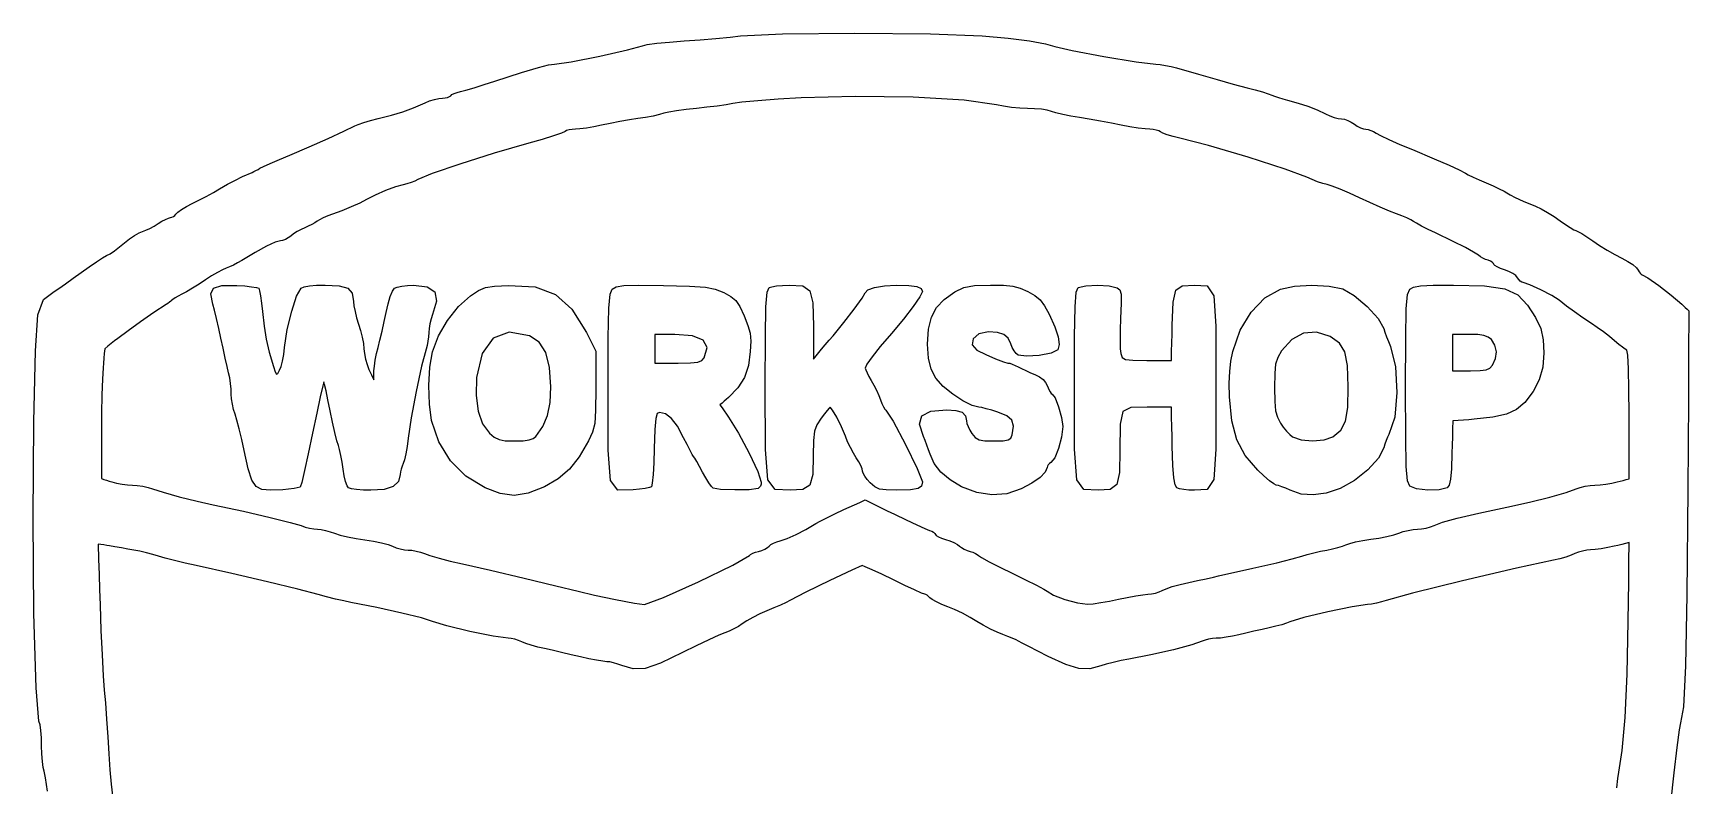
# Model space of a CAD drawing. Extents: x 45 to 554, y 122 to 696.
# Drawn here: x 45 to 554, y 464 to 696 of the extents above; entities that cross this region are included whole.
import ezdxf

# ---------------------------------------------------------------- set-up
doc = ezdxf.new("R2010")
doc.units = 0
doc.layers.add('Layer_1', color=7, linetype='CONTINUOUS')

msp = doc.modelspace()

# ---------------------------------------------------------------- linework, layer by layer
at = {"layer": 'Layer_1', "color": 7}
for points in [[(48.91843, 462.823508), (48.32507, 466.93126), (47.898515, 468.938844), (47.600093, 470.126988), (47.355715, 472.003572), (47.190598, 474.310948), (47.129958, 476.791436), (47.065246, 479.247836), (46.889056, 481.489604), (46.628296, 483.269092), (46.309876, 484.33866), (45.398442, 494.6241), (44.762086, 517.560788), (44.506445, 546.952116), (44.737156, 576.601484), (45.19232, 598.417364), (45.948526, 609.556732), (47.665947, 614.243404), (51.004756, 616.701204), (52.448443, 617.662116), (54.500815, 619.095684), (56.888438, 620.808172), (59.337876, 622.60582), (61.74465, 624.345868), (64.016037, 625.901468), (65.896364, 627.102844), (67.129956, 627.78022), (68.185322, 628.358116), (69.580377, 629.288628), (71.133562, 630.443332), (72.663316, 631.693828), (74.194062, 632.915556), (75.750046, 633.991948), (77.149265, 634.806548), (78.209716, 635.242908), (79.209554, 635.587164), (80.443744, 636.150972), (81.755496, 636.856196), (82.988032, 637.624684), (84.144456, 638.3533), (85.248984, 638.94998), (86.176496, 639.353132), (86.801872, 639.501204), (87.259496, 639.585692), (87.73036, 639.815724), (88.159056, 640.156172), (88.490184, 640.5719), (89.085768, 641.157076), (90.234504, 641.958892), (91.771024, 642.87174), (93.529944, 643.790036), (95.554008, 644.812956), (97.81244, 646.010684), (100.029632, 647.234116), (101.929944, 648.334148), (104.37164, 649.754348), (106.620736, 650.951644), (109.024432, 652.101156), (111.929944, 653.378004), (112.490568, 653.63886), (113.129944, 653.969884), (113.76932, 654.328588), (114.329944, 654.672508), (115.427128, 655.236308), (117.52744, 656.193716), (120.329008, 657.41082), (123.529944, 658.753692), (129.552488, 661.294356), (135.328712, 663.830988), (140.20556, 666.07078), (143.529944, 667.720908), (144.593072, 668.164916), (146.304944, 668.735524), (148.42932, 669.359188), (150.729944, 669.962364), (154.840096, 671.037468), (158.341336, 672.115644), (161.650016, 673.337524), (165.182504, 674.843732), (166.61116, 675.409644), (168.096592, 675.873068), (169.463184, 676.186204), (170.535304, 676.301204), (171.386792, 676.359444), (172.152656, 676.518092), (172.749, 676.752892), (173.091944, 677.03962), (173.47356, 677.3707), (174.175296, 677.72626), (175.097152, 678.063636), (176.139144, 678.34014), (177.77636, 678.765116), (180.318904, 679.506748), (183.419264, 680.460604), (186.729944, 681.522276), (194.914032, 684.171324), (200.095552, 685.74714), (203.179368, 686.505252), (205.070344, 686.701172), (210.201608, 687.461972), (218.962184, 689.208044), (227.55176, 691.134884), (232.170024, 692.437988), (233.625568, 692.789892), (236.52408, 693.184476), (240.445568, 693.573476), (244.970024, 693.908636), (249.854288, 694.254244), (254.755456, 694.671692), (259.10388, 695.108372), (262.329944, 695.511692), (275.23768, 696.11394), (297.566176, 696.3147), (320.876552, 696.113972), (336.729944, 695.511756), (344.7234, 694.728356), (351.324448, 693.889092), (356.22824, 693.038732), (359.129944, 692.222044), (364.492568, 690.915684), (374.18744, 689.078196), (384.115992, 687.4363), (390.179624, 686.716708), (391.504392, 686.6237), (393.152648, 686.381924), (394.914392, 686.028084), (396.579624, 685.598844), (403.36548, 683.620532), (409.091928, 681.988268), (413.999808, 680.634428), (418.329928, 679.491364), (420.785864, 678.835516), (423.037424, 678.19074), (424.83524, 677.631204), (425.929928, 677.231068), (426.80368, 676.888124), (427.999928, 676.484292), (429.361176, 676.069956), (430.729928, 675.695508), (434.03112, 674.773572), (437.063584, 673.762684), (439.868832, 672.647732), (442.488408, 671.413588), (443.78972, 670.82634), (445.145864, 670.345436), (446.39632, 670.020508), (447.380568, 669.901172), (448.291824, 669.774924), (449.343648, 669.431172), (450.405848, 668.92242), (451.348248, 668.301172), (452.256064, 667.679924), (453.2242, 667.171172), (454.136816, 666.82742), (454.878088, 666.701172), (455.589768, 666.609508), (456.42172, 666.359924), (457.270456, 665.990548), (458.032488, 665.539484), (459.4276, 664.776404), (462.000168, 663.557484), (465.383392, 662.050588), (469.210488, 660.42358), (475.868392, 657.6317), (480.557976, 655.596948), (483.65368, 654.151972), (485.529928, 653.129396), (486.406176, 652.666772), (487.904928, 651.96002), (489.816176, 651.105316), (491.929928, 650.198804), (494.04368, 649.280932), (495.954928, 648.395268), (497.45368, 647.642708), (498.329928, 647.12414), (499.356224, 646.452404), (500.872928, 645.67882), (503.318136, 644.59838), (507.129928, 643.006076), (508.843368, 642.191676), (510.847432, 641.073212), (512.892744, 639.798108), (514.729928, 638.513748), (516.346176, 637.346316), (517.789928, 636.38958), (518.90368, 635.742308), (519.529928, 635.503292), (520.187744, 635.251932), (521.387424, 634.570788), (522.958368, 633.563868), (524.729928, 632.335196), (526.801232, 630.933244), (529.188304, 629.454476), (531.595872, 628.074932), (533.728648, 626.970628), (535.550192, 626.002772), (537.110248, 624.994732), (538.242984, 624.065812), (538.782568, 623.335284), (539.017456, 622.778444), (539.32056, 622.322444), (539.652744, 622.014332), (539.974888, 621.901172), (541.752952, 620.92258), (545.106696, 618.5345), (548.936016, 615.55846), (552.140808, 612.81602), (552.693504, 612.30138), (553.246208, 611.786732), (553.798904, 611.272092), (554.351608, 610.757444), (554.267688, 597.000412), (554.183768, 583.24338), (554.099848, 569.48634), (554.015928, 555.729308), (553.725016, 523.293436), (553.289216, 501.463676), (552.664568, 488.809692), (551.807048, 483.901172), (551.402608, 481.696796), (550.68788, 476.286172), (549.763792, 468.483044), (548.731288, 459.101172)], [(378.729944, 521.94838), (381.42232, 522.51882), (384.021952, 522.992956), (386.232624, 523.321364), (387.758104, 523.454612), (388.918352, 523.561516), (390.134688, 523.818188), (391.262728, 524.186156), (392.158104, 524.626948), (393.351064, 525.171244), (395.289456, 525.821036), (397.705128, 526.494804), (400.329944, 527.111044), (403.03588, 527.68794), (405.67244, 528.254588), (407.93776, 528.745836), (409.529944, 529.096532), (420.128664, 531.490396), (427.431072, 533.193676), (432.182904, 534.385492), (435.129928, 535.244956), (436.85108, 535.755556), (438.876152, 536.271972), (440.952544, 536.733948), (442.827688, 537.08122), (444.56252, 537.412172), (446.256992, 537.829724), (447.716824, 538.280388), (448.747768, 538.7107), (449.914376, 539.14638), (451.743616, 539.61166), (453.984832, 540.050844), (456.387368, 540.40822), (458.869928, 540.782172), (461.32912, 541.266476), (463.480976, 541.798556), (465.041528, 542.315796), (466.369208, 542.776052), (467.886904, 543.152964), (469.40752, 543.407628), (470.743928, 543.501164), (472.03676, 543.594364), (473.4386, 543.848124), (474.780488, 544.223692), (475.893448, 544.682308), (478.46616, 545.643052), (483.042128, 546.894836), (489.652872, 548.445548), (498.329928, 550.303084), (505.231168, 551.82618), (511.520032, 553.385012), (516.544064, 554.807612), (519.650808, 555.922052), (520.887496, 556.379876), (522.391096, 556.754804), (523.971696, 557.008124), (525.439368, 557.101164), (526.993096, 557.177404), (528.808, 557.384924), (530.658344, 557.69206), (532.318408, 558.067108), (533.221288, 558.308588), (534.124168, 558.550076), (535.027048, 558.791556), (535.929928, 559.033036), (535.929928, 563.991556), (535.929928, 568.950076), (535.929928, 573.908588), (535.929928, 578.867108), (535.878248, 586.568308), (535.737592, 592.874924), (535.529432, 597.136156), (535.275272, 598.701188), (534.77288, 598.924052), (533.88896, 599.530844), (532.748192, 600.428908), (531.475272, 601.525556), (529.938344, 602.822276), (528.07884, 604.265076), (526.131216, 605.678092), (524.329912, 606.885444), (521.658248, 608.634244), (519.114128, 610.412852), (516.69604, 612.222348), (514.402472, 614.063812), (512.171904, 615.462508), (508.724088, 617.253972), (505.354368, 618.80342), (503.358072, 619.476084), (502.91908, 619.600988), (502.44228, 619.922476), (501.985176, 620.391852), (501.605272, 620.96042), (501.045816, 621.60378), (500.09984, 622.276788), (498.899544, 622.899636), (497.577112, 623.392532), (496.316272, 623.82662), (495.28376, 624.289356), (494.586128, 624.725396), (494.329912, 625.079388), (494.18788, 625.399892), (493.80116, 625.744772), (493.228816, 626.07258), (492.529912, 626.3419), (491.73632, 626.632724), (490.90616, 627.019092), (490.13788, 627.450628), (489.529912, 627.876956), (488.076992, 628.86038), (485.55704, 630.249548), (481.723528, 632.172988), (476.329912, 634.759228), (474.060848, 635.860052), (472.022408, 636.898292), (470.437728, 637.757116), (469.529912, 638.3197), (468.748352, 638.7863), (467.507408, 639.38378), (465.977728, 640.035236), (464.329912, 640.663748), (462.194512, 641.498004), (459.337224, 642.709644), (456.13144, 644.136188), (452.950552, 645.615188), (449.878504, 647.02218), (446.969072, 648.252684), (444.550376, 649.174164), (442.950552, 649.654092), (441.648944, 649.996252), (440.042224, 650.542612), (438.334512, 651.21794), (436.729912, 651.947004), (430.027984, 654.42626), (418.620904, 658.072268), (406.480952, 661.664036), (397.580408, 663.980588), (395.517032, 664.471484), (393.705536, 664.995252), (392.341472, 665.489212), (391.620408, 665.890684), (391.113184, 666.205396), (390.331256, 666.46314), (389.381288, 666.637316), (388.369928, 666.701316), (386.91752, 666.802508), (384.76668, 667.077948), (382.207456, 667.485556), (379.529928, 667.983276), (376.539928, 668.562252), (373.129928, 669.191124), (369.719928, 669.79402), (366.729928, 670.295092), (364.067224, 670.765092), (361.548376, 671.283388), (359.457288, 671.787044), (358.077848, 672.213132), (356.800288, 672.55794), (354.9866, 672.840316), (352.878288, 673.031108), (350.716888, 673.101188), (348.385528, 673.19174), (345.814448, 673.438308), (343.315848, 673.803212), (341.201928, 674.24882), (331.166, 675.631116), (315.49936, 676.532668), (297.647136, 676.83022), (281.054488, 676.400516), (273.965944, 675.954148), (267.620248, 675.46846), (262.710528, 675.002076), (259.929928, 674.613628), (257.932432, 674.24934), (255.154928, 673.848748), (251.964928, 673.46042), (248.729928, 673.132948), (245.589616, 672.802052), (242.657424, 672.404404), (240.261488, 671.990012), (238.729928, 671.608892), (237.356176, 671.218436), (235.389928, 670.778652), (233.09368, 670.343404), (230.729928, 669.966604), (228.113704, 669.559028), (225.130024, 669.040012), (222.146384, 668.47622), (219.530248, 667.934356), (217.163432, 667.45554), (214.858616, 667.063428), (212.879616, 666.798492), (211.490248, 666.701188), (210.482752, 666.645108), (209.543528, 666.492412), (208.777584, 666.26642), (208.289928, 665.990452), (207.173088, 665.488204), (204.694, 664.646084), (201.219312, 663.581524), (197.115688, 662.41194), (186.46884, 659.317684), (175.900416, 655.988932), (167.398168, 653.076244), (162.949848, 651.23018), (162.028528, 650.750276), (160.865328, 650.281924), (159.609248, 649.878788), (158.409288, 649.59454), (156.056712, 648.944956), (153.032344, 647.819572), (149.876616, 646.437644), (147.129928, 645.01842), (145.094936, 643.9623), (142.477608, 642.778508), (139.58644, 641.599388), (136.729928, 640.557244), (135.237432, 640.0047), (133.834928, 639.404268), (132.679928, 638.828396), (131.929928, 638.349516), (131.260416, 637.886612), (130.324576, 637.35422), (129.246432, 636.818156), (128.150008, 636.344212), (127.010784, 635.828724), (125.816096, 635.179556), (124.707768, 634.47978), (123.827608, 633.81246), (123.036664, 633.22566), (122.171256, 632.745124), (121.336104, 632.420436), (120.635928, 632.301188), (118.997704, 631.8723), (116.326656, 630.65662), (112.833752, 628.760668), (108.729928, 626.290932), (107.487728, 625.559956), (106.17536, 624.867756), (104.949128, 624.292388), (103.965368, 623.911932), (102.8526, 623.43358), (101.275008, 622.591668), (99.4426, 621.504972), (97.565368, 620.29226), (95.622256, 619.017548), (93.61036, 617.76202), (91.767104, 616.670244), (90.329928, 615.886764), (89.211176, 615.301204), (88.234928, 614.748316), (87.506184, 614.290356), (87.129936, 613.989564), (86.875264, 613.736812), (86.477544, 613.409652), (85.991224, 613.050348), (85.470736, 612.701188), (81.718064, 610.238924), (77.623067, 607.426492), (73.731488, 604.646068), (70.589059, 602.279836), (69.577639, 601.485172), (68.566219, 600.690516), (67.554799, 599.895852), (66.543379, 599.101188), (66.416699, 597.621012), (66.290019, 596.140836), (66.163339, 594.66066), (66.036659, 593.180484), (65.839904, 589.770228), (65.678779, 584.86166), (65.569919, 579.111204), (65.529935, 573.175268), (65.529935, 569.65414), (65.529935, 566.133012), (65.529935, 562.611884), (65.529935, 559.090756), (66.326795, 558.84206), (67.123655, 558.593364), (67.920515, 558.344668), (68.717375, 558.095972), (70.207183, 557.709716), (71.907395, 557.393404), (73.608538, 557.179684), (75.101135, 557.101204), (76.580225, 557.00786), (78.244594, 556.7537), (79.890394, 556.37754), (81.313776, 555.918196), (84.532624, 554.876508), (89.461696, 553.50938), (94.97084, 552.115724), (99.929928, 550.994452), (109.248984, 549.014892), (117.454728, 547.153884), (123.672488, 545.61746), (127.027608, 544.61162), (128.258776, 544.180468), (129.616704, 543.827388), (130.936512, 543.58882), (132.053288, 543.501204), (133.191904, 543.40294), (134.57116, 543.135396), (136.017056, 542.739428), (137.355608, 542.2559), (139.00888, 541.7097), (141.311584, 541.143108), (143.958904, 540.623028), (146.646008, 540.216396), (149.275544, 539.816452), (151.766016, 539.314596), (153.836568, 538.774972), (155.206328, 538.261708), (156.276416, 537.811108), (157.531136, 537.4421), (158.814192, 537.192772), (159.969288, 537.101204), (161.146216, 537.012828), (162.48872, 536.772188), (163.831448, 536.416044), (165.009048, 535.981148), (166.713792, 535.384412), (169.49192, 534.587628), (172.958824, 533.694836), (176.729928, 532.810092), (185.29384, 530.854572), (195.670824, 528.423748), (205.477368, 526.081292), (212.329928, 524.390908), (217.415168, 523.214628), (223.881184, 521.865884), (229.671576, 520.75702), (232.729928, 520.300372), (238.650544, 522.449124), (249.430688, 527.275628), (259.943296, 532.386964), (265.061288, 535.390188), (265.434664, 535.736596), (266.091296, 536.09734), (266.938568, 536.429724), (267.883848, 536.691076), (268.862544, 536.976828), (269.8008, 537.375652), (270.592096, 537.834724), (271.129928, 538.301204), (271.678872, 538.770124), (272.500416, 539.235836), (273.48344, 539.644492), (274.516808, 539.942244), (276.694256, 540.635908), (279.426816, 541.837196), (282.457656, 543.421932), (285.529928, 545.265964), (286.826768, 546.00034), (288.879296, 547.049924), (291.405544, 548.274668), (294.123528, 549.534508), (295.771928, 550.280388), (297.420328, 551.026268), (299.068728, 551.77214), (300.717128, 552.51802), (302.968728, 551.415684), (305.220328, 550.31334), (307.471928, 549.211004), (309.723528, 548.10866), (313.362576, 546.352956), (316.613048, 544.832124), (319.12036, 543.70898), (320.529928, 543.146348), (321.228832, 542.875204), (321.801176, 542.545708), (322.187896, 542.199484), (322.329928, 541.878132), (322.579584, 541.533188), (323.259336, 541.122716), (324.265392, 540.69814), (325.493928, 540.3109), (326.812336, 539.890188), (328.063176, 539.3745), (329.105232, 538.82918), (329.797288, 538.319556), (330.405704, 537.835492), (331.220056, 537.359748), (332.133904, 536.947036), (333.040808, 536.652076), (333.892296, 536.391292), (334.655144, 536.071652), (335.246008, 535.733636), (335.581528, 535.417764), (336.551192, 534.760236), (338.868784, 533.49198), (342.187216, 531.795564), (346.159368, 529.853572), (350.1298, 527.92354), (353.443528, 526.259676), (355.754176, 525.039596), (356.715368, 524.440892), (358.67856, 523.225308), (362.22708, 521.878084), (366.12724, 520.800788), (369.145368, 520.394964), (370.88688, 520.546564), (373.274464, 520.88998), (375.993648, 521.37426), (378.729928, 521.94842), (378.729944, 521.94838)], [(141.636504, 556.218396), (141.161008, 556.884084), (140.689984, 558.18362), (140.2726, 559.947476), (139.958024, 562.00614), (139.661176, 564.154212), (139.285392, 566.236524), (138.878848, 568.015284), (138.489704, 569.252724), (138.015712, 570.767036), (137.378128, 573.299668), (136.660408, 576.497708), (135.946024, 580.008228), (135.281968, 583.368308), (134.701376, 586.156732), (134.266744, 588.083132), (134.040584, 588.857164), (133.688064, 587.684804), (132.909304, 584.31162), (131.819384, 579.256644), (130.533384, 573.038916), (129.228248, 566.763396), (128.086232, 561.551068), (127.230376, 557.944996), (126.783704, 556.488244), (124.935448, 555.999924), (121.404784, 555.661948), (117.607416, 555.559404), (114.959064, 555.777412), (113.214984, 556.659668), (111.86928, 558.614124), (110.691848, 562.140644), (109.452584, 567.739068), (108.733976, 571.146252), (107.972272, 574.389556), (107.258352, 577.102188), (106.683064, 578.917356), (106.23532, 580.338804), (105.868664, 581.979412), (105.620928, 583.636124), (105.529944, 585.105876), (105.465944, 586.60682), (105.291616, 588.348452), (105.033608, 590.114756), (104.718528, 591.689684), (104.280888, 593.58242), (103.689176, 596.214044), (103.020984, 599.236348), (102.353888, 602.301164), (101.673208, 605.360228), (100.967896, 608.366884), (100.321224, 610.97534), (99.816448, 612.839788), (99.2444, 615.96306), (100.049984, 617.7751), (102.591824, 618.553404), (107.228528, 618.575484), (109.67108, 618.421372), (111.75748, 618.20902), (113.266304, 617.96646), (113.976128, 617.721692), (114.246472, 616.976412), (114.55868, 615.371052), (114.874112, 613.14178), (115.154128, 610.524732), (115.650856, 606.065356), (116.316432, 602.047524), (117.234136, 598.049756), (118.487248, 593.650548), (119.037792, 591.940748), (119.428752, 591.242196), (119.832784, 591.447812), (120.422528, 592.450548), (120.852168, 593.579428), (121.28048, 595.28506), (121.657832, 597.336092), (121.934608, 599.50118), (122.783808, 605.004612), (124.12756, 610.645372), (125.642776, 615.264028), (127.006368, 617.70118), (127.951768, 618.113892), (129.5852, 618.429148), (131.784048, 618.63042), (134.425728, 618.70122), (138.758704, 618.488876), (141.419336, 617.713532), (142.765744, 616.167748), (143.156048, 613.644076), (143.288336, 612.309548), (143.629176, 610.555684), (144.126936, 608.610308), (144.729968, 606.70122), (145.337688, 604.740284), (145.848184, 602.653724), (146.20788, 600.690908), (146.363168, 599.10122), (146.51332, 597.60622), (146.858744, 595.90122), (147.34808, 594.19622), (147.929968, 592.70122), (148.300304, 591.90122), (148.670648, 591.10122), (149.040984, 590.30122), (149.411328, 589.50122), (149.426128, 590.207636), (149.440928, 590.914052), (149.455728, 591.62046), (149.470528, 592.326876), (149.589056, 593.769188), (149.867728, 595.60746), (150.26496, 597.605436), (150.739168, 599.526876), (151.307528, 601.730348), (151.961064, 604.49626), (152.619024, 607.47106), (153.200608, 610.30122), (153.798072, 612.934764), (154.463816, 615.170068), (155.13384, 616.820948), (155.744128, 617.70122), (156.607808, 618.0895), (158.004608, 618.407468), (159.741544, 618.622316), (161.625648, 618.701196), (165.838048, 618.191076), (168.176624, 616.5845), (168.715784, 613.767116), (167.529888, 609.624588), (167.063952, 608.2959), (166.682392, 606.801252), (166.424576, 605.3237), (166.329888, 604.046268), (166.263808, 602.805884), (166.083872, 601.429212), (165.817568, 600.08386), (165.492376, 598.937484), (164.094392, 593.724196), (162.420248, 585.941172), (160.911384, 577.797236), (160.009256, 571.501196), (159.70752, 569.033628), (159.318112, 566.750396), (158.891296, 564.905708), (158.477336, 563.753788), (158.109448, 562.9449), (157.808192, 562.034236), (157.604648, 561.13334), (157.529928, 560.353788), (157.009144, 558.161364), (155.391168, 556.65374), (152.592576, 555.786052), (148.529928, 555.513444), (146.191616, 555.572724), (144.112464, 555.725468), (142.518696, 555.948444), (141.636488, 556.218436), (141.636504, 556.218436), (141.636528, 556.218436), (141.636544, 556.218436), (141.636504, 556.218396)], [(183.659304, 556.211908), (177.77064, 559.838228), (172.98996, 564.614692), (169.4344, 570.393012), (167.221064, 577.024916), (166.54208, 582.025668), (166.3746, 587.74562), (166.707072, 593.390076), (167.527944, 598.164348), (169.338984, 603.047396), (172.082464, 607.831372), (175.465864, 612.084796), (179.196664, 615.376188), (181.69588, 617.015092), (183.854856, 617.923628), (186.61732, 618.359636), (190.926984, 618.580964), (199.063016, 618.121412), (205.347888, 615.801972), (210.409968, 611.24162), (214.877704, 604.059372), (215.60916, 602.61982), (216.340624, 601.180268), (217.07208, 599.740716), (217.803544, 598.301164), (217.798744, 595.401164), (217.793944, 592.501164), (217.789144, 589.601164), (217.784344, 586.701164), (217.725304, 580.104612), (217.451872, 576.113868), (216.77828, 573.416772), (215.51876, 570.701164), (212.667416, 565.777164), (209.62744, 561.96666), (206.136904, 558.997748), (201.93388, 556.598548), (196.958008, 554.639628), (192.593312, 553.929388), (188.330264, 554.457076), (183.65932, 556.211908), (183.659304, 556.211908)], [(253.866584, 556.113412), (253.347008, 556.688812), (252.57048, 557.821012), (251.642008, 559.346348), (250.666584, 561.101164), (249.72316, 562.841164), (248.88172, 564.326164), (248.234, 565.398668), (247.871704, 565.901164), (247.487856, 566.482724), (246.781544, 567.7705), (245.853408, 569.5741), (244.804104, 571.703148), (242.897608, 575.212356), (241.071264, 577.638396), (239.263416, 579.046316), (237.412424, 579.501164), (236.68328, 579.146396), (236.236176, 577.627148), (235.971696, 574.260996), (235.790424, 568.365524), (235.63952, 563.992172), (235.421184, 560.31638), (235.164672, 557.724148), (234.899224, 556.601476), (234.2576, 556.33222), (232.976832, 556.063628), (231.2426, 555.82682), (229.240584, 555.652924), (224.582056, 555.578044), (222.315272, 558.464948), (221.583488, 567.807884), (221.529968, 587.10114), (221.570928, 602.584564), (221.747952, 611.548932), (222.142376, 615.887196), (222.835504, 617.492356), (224.015704, 618.164852), (226.451272, 618.52566), (231.028952, 618.6341), (238.635504, 618.549492), (246.63832, 618.363004), (251.509584, 618.043596), (254.572568, 617.436796), (257.150544, 616.388124), (259.38124, 615.206172), (260.891224, 613.938196), (262.10432, 612.100828), (263.444384, 609.2107), (264.624688, 606.257364), (265.261976, 603.867084), (265.466944, 601.401636), (265.350304, 598.222844), (264.757608, 593.893924), (263.511792, 590.256252), (261.495544, 587.064268), (258.591584, 584.07234), (257.94484, 583.504492), (257.298104, 582.936644), (256.65136, 582.368788), (256.004624, 581.80094), (256.6618, 580.863468), (257.318984, 579.925988), (257.97616, 578.988516), (258.633344, 578.051036), (261.670424, 573.104684), (264.978984, 566.888332), (267.63888, 561.232292), (268.729984, 557.966892), (268.651104, 557.340044), (268.436256, 556.766092), (268.118288, 556.308556), (267.730008, 556.030964), (265.03272, 555.683524), (260.565584, 555.588924), (256.214824, 555.735948), (253.866648, 556.113388), (253.866584, 556.113412)], [(302.268424, 557.839628), (301.36044, 558.844348), (300.616872, 559.851308), (300.114464, 560.743548), (299.929944, 561.4041), (299.776384, 562.106428), (299.358264, 563.112404), (298.739448, 564.287692), (297.983784, 565.497964), (297.116024, 566.908796), (296.192016, 568.630148), (295.322224, 570.444284), (294.617144, 572.133492), (293.384136, 575.055892), (291.95728, 577.969508), (290.686104, 580.207036), (289.920104, 581.101164), (289.627512, 580.836228), (289.016976, 580.114868), (288.17776, 579.04726), (287.199144, 577.743564), (285.809568, 575.684228), (285.072304, 573.71658), (284.781168, 570.876708), (284.729968, 566.200708), (284.552328, 560.316124), (283.664248, 557.106244), (281.532968, 555.768708), (277.625728, 555.501164), (272.95576, 555.694836), (270.695616, 558.681348), (269.976592, 568.06894), (269.929952, 587.465852), (269.972432, 602.900212), (270.143168, 612.018916), (270.50732, 616.474148), (271.129992, 617.918092), (271.98596, 618.213596), (273.429472, 618.457436), (275.258968, 618.624308), (277.272872, 618.688948), (281.484864, 618.447124), (283.711272, 616.976932), (284.589424, 613.201516), (284.756632, 606.044052), (284.763032, 603.50834), (284.769432, 600.97262), (284.775832, 598.436908), (284.782232, 595.901196), (285.196248, 596.401196), (285.610272, 596.901196), (286.024288, 597.401196), (286.438312, 597.901196), (287.295944, 598.93026), (288.406928, 600.2537), (289.627688, 601.700884), (290.814632, 603.101196), (294.139952, 607.158204), (297.350672, 611.302684), (299.771968, 614.638372), (300.729032, 616.269036), (301.50036, 617.201188), (303.5836, 617.975892), (306.632616, 618.505212), (310.301272, 618.701196), (314.142984, 618.602892), (316.61504, 618.271244), (317.937152, 617.651132), (318.329032, 616.687444), (317.577688, 615.078388), (315.531072, 612.114012), (312.500272, 608.214852), (308.796392, 603.801444), (305.35292, 599.74766), (302.822312, 596.568828), (301.261904, 594.340716), (300.729032, 593.1391), (300.877152, 592.565948), (301.280448, 591.648292), (301.877344, 590.512596), (302.606232, 589.2853), (303.41144, 587.893988), (304.21624, 586.311708), (304.927272, 584.733108), (305.451192, 583.352868), (305.878152, 582.188228), (306.3252, 581.196684), (306.739328, 580.483228), (307.067512, 580.152868), (309.295072, 576.768236), (313.114224, 569.611012), (316.7254, 562.20766), (318.329032, 558.084652), (318.082392, 556.788988), (317.016192, 556.041644), (314.641032, 555.685732), (310.467512, 555.564356), (307.192152, 555.589236), (305.138712, 555.864364), (303.699672, 556.558316), (302.267512, 557.83966), (302.267552, 557.83966), (302.267592, 557.83966), (302.267632, 557.83966), (302.268424, 557.839628)], [(330.350184, 556.597988), (326.846208, 558.697292), (324.055616, 561.079308), (321.995744, 563.726044), (320.683944, 566.619508), (320.248336, 567.937316), (319.72172, 569.395196), (319.17048, 570.815868), (318.660984, 572.022068), (317.492208, 575.89618), (318.19924, 578.455396), (320.927408, 579.867724), (325.822024, 580.301164), (328.643472, 580.114372), (330.535616, 579.516668), (331.597944, 578.452092), (331.929944, 576.86466), (332.060488, 576.092492), (332.415936, 575.1111), (332.942008, 574.046492), (333.584424, 573.02466), (334.622824, 571.754108), (335.770064, 571.056244), (337.520664, 570.761708), (340.369144, 570.701148), (343.186032, 570.751308), (344.78816, 570.994748), (345.583744, 571.57106), (345.980984, 572.619812), (346.377048, 575.237156), (345.888584, 577.082804), (344.33356, 578.442276), (341.529944, 579.601084), (339.712984, 580.167828), (338.018448, 580.635324), (336.635808, 580.9551), (335.754584, 581.078652), (333.619664, 581.618868), (330.80008, 583.024756), (327.709936, 585.055524), (324.763304, 587.470372), (322.475824, 590.002284), (320.999736, 592.784548), (320.201872, 596.178868), (319.949064, 600.546924), (320.214824, 605.136124), (321.106592, 608.82718), (322.690472, 611.797876), (325.032584, 614.225996), (328.281552, 616.659028), (331.071632, 618.004732), (334.414112, 618.57986), (339.320264, 618.70118), (343.332784, 618.62854), (346.186992, 618.34094), (348.483944, 617.734052), (350.824664, 616.703492), (352.986168, 615.490724), (354.564008, 614.165716), (355.901664, 612.359596), (357.342584, 609.703492), (359.10792, 605.833548), (360.136592, 602.72794), (360.431488, 600.374804), (359.995464, 598.762276), (357.98396, 597.779324), (354.288864, 597.054092), (350.402544, 596.78274), (347.817384, 597.161452), (347.21872, 597.658684), (346.593512, 598.474756), (346.01584, 599.496492), (345.559784, 600.610708), (344.71012, 602.383516), (343.425344, 603.510348), (341.488544, 604.107252), (338.682824, 604.290292), (335.7576, 603.666044), (333.953304, 602.140028), (333.625544, 600.277468), (335.129944, 598.643564), (337.917592, 597.280076), (340.82312, 596.007948), (343.264344, 595.068044), (344.659064, 594.701212), (345.224216, 594.608508), (346.006016, 594.356092), (346.9012, 593.982516), (347.806504, 593.526324), (348.870248, 592.975636), (350.196856, 592.34474), (351.61716, 591.7115), (352.962024, 591.153756), (354.383328, 590.472132), (355.4772, 589.665292), (356.283048, 588.696412), (356.840264, 587.528644), (357.219848, 586.586116), (357.627808, 585.814268), (358.015176, 585.292748), (358.332984, 585.101212), (359.229104, 583.952532), (360.283992, 581.204956), (361.162616, 577.90618), (361.529944, 575.1039), (361.15984, 571.882476), (360.24248, 568.366028), (359.067272, 565.444908), (357.923624, 564.0095), (357.46016, 563.745972), (357.0806, 563.367076), (356.824136, 562.92346), (356.729944, 562.465772), (356.1656, 561.074868), (354.558352, 559.456348), (352.036904, 557.71494), (348.729944, 555.955388), (344.285784, 554.443292), (339.7146, 554.047292), (335.056152, 554.766004), (330.350184, 556.598036), (330.350184, 556.597988)], [(396.729944, 556.2827), (396.126232, 557.183012), (395.718456, 559.295036), (395.452024, 563.097828), (395.272344, 569.070452), (395.207944, 572.078132), (395.143544, 575.085812), (395.079144, 578.093484), (395.014744, 581.101164), (393.15248, 581.101164), (391.290224, 581.101164), (389.42796, 581.101164), (387.565704, 581.101164), (382.488376, 581.006548), (380.014224, 579.73694), (379.209632, 575.813732), (379.140992, 567.758308), (378.977376, 560.953956), (378.15468, 557.283804), (376.146344, 555.78662), (372.425792, 555.501164), (368.015048, 555.718924), (365.870552, 558.745572), (365.179736, 568.141188), (365.130056, 587.465852), (365.172536, 602.900212), (365.343272, 612.018916), (365.707424, 616.474148), (366.330096, 617.918092), (368.610632, 618.482332), (372.217384, 618.666772), (375.879752, 618.473036), (378.327136, 617.902732), (379.121696, 617.22774), (379.511168, 615.858204), (379.566928, 613.138196), (379.360456, 608.411788), (379.22416, 604.870228), (379.192, 601.653164), (379.26168, 599.115012), (379.430832, 597.610212), (379.861296, 596.398244), (380.855968, 595.771308), (383.15112, 595.536564), (387.482992, 595.501204), (389.363672, 595.501204), (391.244352, 595.501204), (393.125032, 595.501204), (395.005712, 595.501204), (395.071232, 598.208892), (395.136752, 600.916572), (395.202272, 603.62426), (395.267792, 606.33194), (395.541112, 613.4709), (396.339624, 617.135124), (398.303432, 618.487012), (402.072672, 618.688956), (406.064592, 618.433652), (408.025, 615.360316), (408.673528, 606.054356), (408.729768, 587.101204), (408.673528, 568.148052), (408.025, 558.8421), (406.064592, 555.768756), (402.072672, 555.513452), (400.369392, 555.577772), (398.794272, 555.744324), (397.522632, 555.987748), (396.729792, 556.282708), (396.729872, 556.282708), (396.729952, 556.282708), (396.730032, 556.282708), (396.729944, 556.2827)], [(431.529928, 555.501164), (430.2058, 556.103476), (428.966056, 556.600796), (427.949648, 556.941516), (427.295528, 557.07402), (426.527584, 557.44754), (425.20136, 558.444452), (423.50312, 559.912932), (421.619128, 561.701164), (417.706976, 566.239132), (415.133384, 571.058228), (413.633296, 576.848788), (412.941608, 584.301164), (412.84148, 588.483844), (412.954216, 592.056132), (413.295128, 595.24478), (413.879528, 598.27658), (416.148184, 604.778708), (419.558824, 610.398684), (423.81832, 614.755252), (428.633528, 617.46714), (432.888048, 618.353044), (438.255944, 618.664708), (443.604592, 618.397428), (447.801368, 617.5465), (451.324968, 615.501244), (455.298064, 612.11746), (458.682232, 608.397748), (460.439048, 605.344716), (460.77128, 604.21502), (461.260816, 602.79762), (461.841752, 601.27366), (462.448168, 599.824276), (464.02976, 593.491908), (464.45796, 585.586564), (463.765392, 578.016356), (461.984648, 572.689412), (461.536144, 571.868844), (461.087416, 570.82606), (460.690552, 569.694932), (460.397608, 568.609356), (458.75916, 565.349172), (455.544496, 561.76694), (451.394152, 558.461652), (446.948648, 556.0323), (442.615768, 554.61638), (438.617208, 554.056412), (434.929688, 554.351604), (431.529928, 555.501148), (431.529928, 555.501156), (431.529928, 555.501156), (431.529928, 555.501164)], [(468.387048, 556.758308), (467.727944, 558.393724), (467.347216, 562.825436), (467.172128, 571.809292), (467.129968, 587.101164), (467.172128, 602.393036), (467.347216, 611.376892), (467.727944, 615.808604), (468.387048, 617.44402), (469.515784, 618.076212), (471.743528, 618.45994), (475.656728, 618.649988), (481.841848, 618.701188), (491.434448, 618.47502), (497.64264, 617.582628), (501.648632, 615.703196), (504.634648, 612.515924), (507.147776, 608.702244), (508.724552, 605.295908), (509.531008, 601.817172), (509.733208, 597.786308), (509.349816, 593.40154), (508.262856, 589.484108), (506.426752, 585.917588), (503.795928, 582.585564), (501.281744, 580.425188), (498.185784, 578.949436), (493.994104, 577.986316), (488.192728, 577.363828), (486.558424, 577.240972), (484.924128, 577.118116), (483.289824, 576.99526), (481.655528, 576.872404), (481.589848, 574.393324), (481.524168, 571.914252), (481.458488, 569.435172), (481.392808, 566.956092), (481.209392, 562.107732), (480.935576, 558.939828), (480.52468, 557.111708), (479.930008, 556.282732), (477.47252, 555.619332), (473.931768, 555.51034), (470.504424, 555.906444), (468.387128, 556.758332), (468.387048, 556.758308)], [(199.273624, 572.101164), (201.4182, 575.154388), (202.862104, 578.55238), (203.677568, 582.530924), (203.936824, 587.325796), (203.55132, 593.35262), (202.351776, 597.917308), (200.293432, 601.126604), (197.331544, 603.08722), (191.1126, 604.246932), (186.195, 602.384676), (182.775248, 597.65582), (181.049864, 590.215716), (180.903016, 584.653756), (181.533864, 579.84482), (182.90772, 575.939748), (184.989864, 573.089404), (186.507792, 571.813412), (187.974624, 571.09494), (189.903096, 570.777564), (192.805944, 570.704844), (195.392856, 570.770844), (197.212816, 570.999676), (198.446256, 571.43014), (199.273624, 572.1011), (199.273624, 572.101164)], [(251.101784, 596.248572), (252.023096, 599.443916), (250.8508, 601.707868), (247.566536, 603.055324), (242.151944, 603.501164), (240.59644, 603.501164), (239.040944, 603.501164), (237.48544, 603.501164), (235.929944, 603.501164), (235.929944, 602.401164), (235.929944, 601.301164), (235.929944, 600.201164), (235.929944, 599.101164), (235.929944, 598.001164), (235.929944, 596.901164), (235.929944, 595.801164), (235.929944, 594.701164), (237.722904, 594.701164), (239.515864, 594.701164), (241.308824, 594.701164), (243.101784, 594.701164), (246.895872, 594.752684), (249.182136, 594.967444), (250.428224, 595.435932), (251.101784, 596.248604), (251.101784, 596.248572)], [(444.763768, 572.006948), (447.170584, 574.0049), (448.619136, 576.779388), (449.316928, 581.00742), (449.471448, 587.365996), (449.228104, 593.90362), (448.410128, 598.135236), (446.73612, 600.844668), (443.924648, 602.815716), (439.734592, 604.209276), (435.710064, 603.913524), (432.044848, 601.98454), (428.932728, 598.478364), (427.739768, 596.424204), (427.084648, 594.38862), (426.811464, 591.553612), (426.764344, 587.101164), (426.838424, 582.839292), (427.101496, 579.99662), (427.654288, 577.972612), (428.59752, 576.166748), (429.453912, 574.927508), (430.445376, 573.722556), (431.449056, 572.689692), (432.34208, 571.966748), (434.968096, 571.042372), (438.49088, 570.74282), (442.044688, 571.065292), (444.76376, 572.006988), (444.76376, 572.00698), (444.76376, 572.006972), (444.76376, 572.006956), (444.763768, 572.006948)], [(493.884568, 594.079172), (494.82232, 596.065852), (495.06856, 598.19122), (494.634144, 600.21606), (493.529928, 601.901164), (492.512152, 602.687692), (491.203024, 603.178084), (489.357344, 603.430004), (486.729928, 603.501204), (485.429928, 603.501204), (484.129928, 603.501204), (482.829928, 603.501204), (481.529928, 603.501204), (481.529928, 602.101204), (481.529928, 600.701204), (481.529928, 599.301204), (481.529928, 597.901204), (481.529928, 596.501204), (481.529928, 595.101204), (481.529928, 593.701204), (481.529928, 592.301204), (482.918584, 592.301204), (484.307248, 592.301204), (485.695904, 592.301204), (487.084568, 592.301204), (490.033656, 592.361444), (491.89064, 592.610044), (493.044584, 593.148716), (493.884568, 594.079188), (493.884568, 594.079172)], [(532.134544, 463.856164), (532.451896, 466.764292), (532.78076, 468.701164), (533.850984, 475.355908), (534.701048, 485.518556), (535.313352, 498.905772), (535.67028, 515.23422), (535.74636, 521.267484), (535.82244, 527.300748), (535.8986, 533.334012), (535.97468, 539.367276), (534.819064, 539.091132), (533.66344, 538.814996), (532.507824, 538.538852), (531.3522, 538.262716), (529.34912, 537.831588), (527.312224, 537.474252), (525.479768, 537.227884), (524.09004, 537.12966), (522.893352, 537.029788), (521.586416, 536.778932), (520.327272, 536.414948), (519.27396, 535.9757), (518.082976, 535.471452), (516.44908, 534.9305), (514.587544, 534.417716), (512.71364, 533.998012), (501.271704, 531.478972), (484.684232, 527.56382), (469.215504, 523.760804), (461.1298, 521.57818), (459.686328, 521.106836), (458.121616, 520.715572), (456.624264, 520.445132), (455.38284, 520.336276), (450.718352, 519.636932), (443.175736, 518.052476), (435.761016, 516.261316), (431.4802, 514.941852), (430.499464, 514.558628), (428.975232, 514.089284), (427.115888, 513.593276), (425.1298, 513.130044), (422.909744, 512.64154), (420.413368, 512.076732), (417.946352, 511.505564), (415.81436, 510.997996), (413.860888, 510.572116), (411.880016, 510.223356), (410.103168, 509.987708), (408.761736, 509.901164), (407.642712, 509.829484), (406.471416, 509.634364), (405.38676, 509.345588), (404.527656, 508.992956), (401.343584, 507.899436), (395.608784, 506.397204), (388.683952, 504.817524), (381.929816, 503.491652), (379.517448, 503.023652), (377.088816, 502.47442), (374.926648, 501.912388), (373.313656, 501.406004), (369.847, 500.483964), (366.488288, 500.569796), (362.486784, 501.797476), (357.091736, 504.30098), (353.905592, 505.911628), (351.116136, 507.340268), (349.024, 508.431692), (347.929816, 509.0307), (347.177656, 509.414348), (346.016784, 509.919388), (344.605608, 510.48018), (343.102536, 511.031084), (341.349072, 511.747236), (339.256256, 512.757964), (337.086576, 513.928908), (335.102536, 515.125724), (333.042728, 516.3547), (330.666832, 517.613228), (328.26884, 518.753572), (326.142696, 519.627996), (324.289752, 520.366188), (322.63552, 521.135572), (321.360392, 521.845076), (320.644776, 522.403636), (320.236904, 522.82978), (319.799696, 523.178756), (319.385584, 523.414548), (319.047016, 523.501148), (318.072272, 523.848332), (315.926, 524.793644), (312.925168, 526.192708), (309.386776, 527.901148), (305.85632, 529.609588), (302.877096, 531.008652), (300.762776, 531.953964), (299.827016, 532.301148), (296.60176, 530.906788), (289.816736, 527.686028), (282.462552, 524.082316), (277.529816, 521.539116), (276.354448, 520.94026), (274.63264, 520.140756), (272.595856, 519.244996), (270.475576, 518.357388), (268.312232, 517.408532), (266.158192, 516.346028), (264.262856, 515.299732), (262.875576, 514.399508), (261.666176, 513.590684), (260.255136, 512.793228), (258.81788, 512.099012), (257.529816, 511.599892), (255.633256, 510.840428), (252.539192, 509.437356), (248.676088, 507.590796), (244.472376, 505.500876), (237.652088, 502.238276), (232.935824, 500.6273), (229.32136, 500.45318), (225.806456, 501.501148), (224.549872, 501.967084), (223.251568, 502.348652), (222.064608, 502.60646), (221.142056, 502.701148), (219.948192, 502.819284), (218.022608, 503.140948), (215.631168, 503.617012), (213.039736, 504.19834), (210.210952, 504.861452), (207.173344, 505.560156), (204.291456, 506.211332), (201.929816, 506.731852), (199.8956, 507.218388), (197.905224, 507.777028), (196.187088, 508.33878), (194.969576, 508.834652), (193.967512, 509.248756), (192.836088, 509.587868), (191.714064, 509.816996), (190.740216, 509.901148), (186.20992, 510.526228), (179.025336, 511.999012), (171.895592, 513.715852), (167.529816, 515.07306), (164.127536, 516.162572), (158.019848, 517.689852), (150.367144, 519.383308), (142.329816, 520.971332), (140.179504, 521.410884), (137.577312, 522.008492), (134.851376, 522.68566), (132.329816, 523.363868), (125.993848, 525.01498), (116.632384, 527.28742), (105.71964, 529.830996), (94.729816, 532.295524), (91.339504, 533.069852), (88.02232, 533.882652), (85.158888, 534.637396), (83.129824, 535.23754), (81.416384, 535.752124), (79.412326, 536.2739), (77.367014, 536.741908), (75.529827, 537.095204), (73.700732, 537.40094), (71.677446, 537.739452), (69.705971, 538.069564), (68.032307, 538.3501), (67.157947, 538.49678), (66.283587, 538.64346), (65.409227, 538.79014), (64.534867, 538.93682), (64.681527, 534.257364), (64.828187, 529.5779), (64.974847, 524.898444), (65.121507, 520.21898), (65.40655, 512.351508), (65.748957, 504.767012), (66.105646, 498.329036), (66.433587, 493.901148), (66.767741, 490.001436), (67.141337, 485.00158), (67.508738, 479.545492), (67.824307, 474.277084), (68.154031, 469.389324), (68.559978, 464.969652), (68.990629, 461.5037)]]:
    msp.add_lwpolyline(points, dxfattribs=at)

doc.saveas('drawing.dxf')
